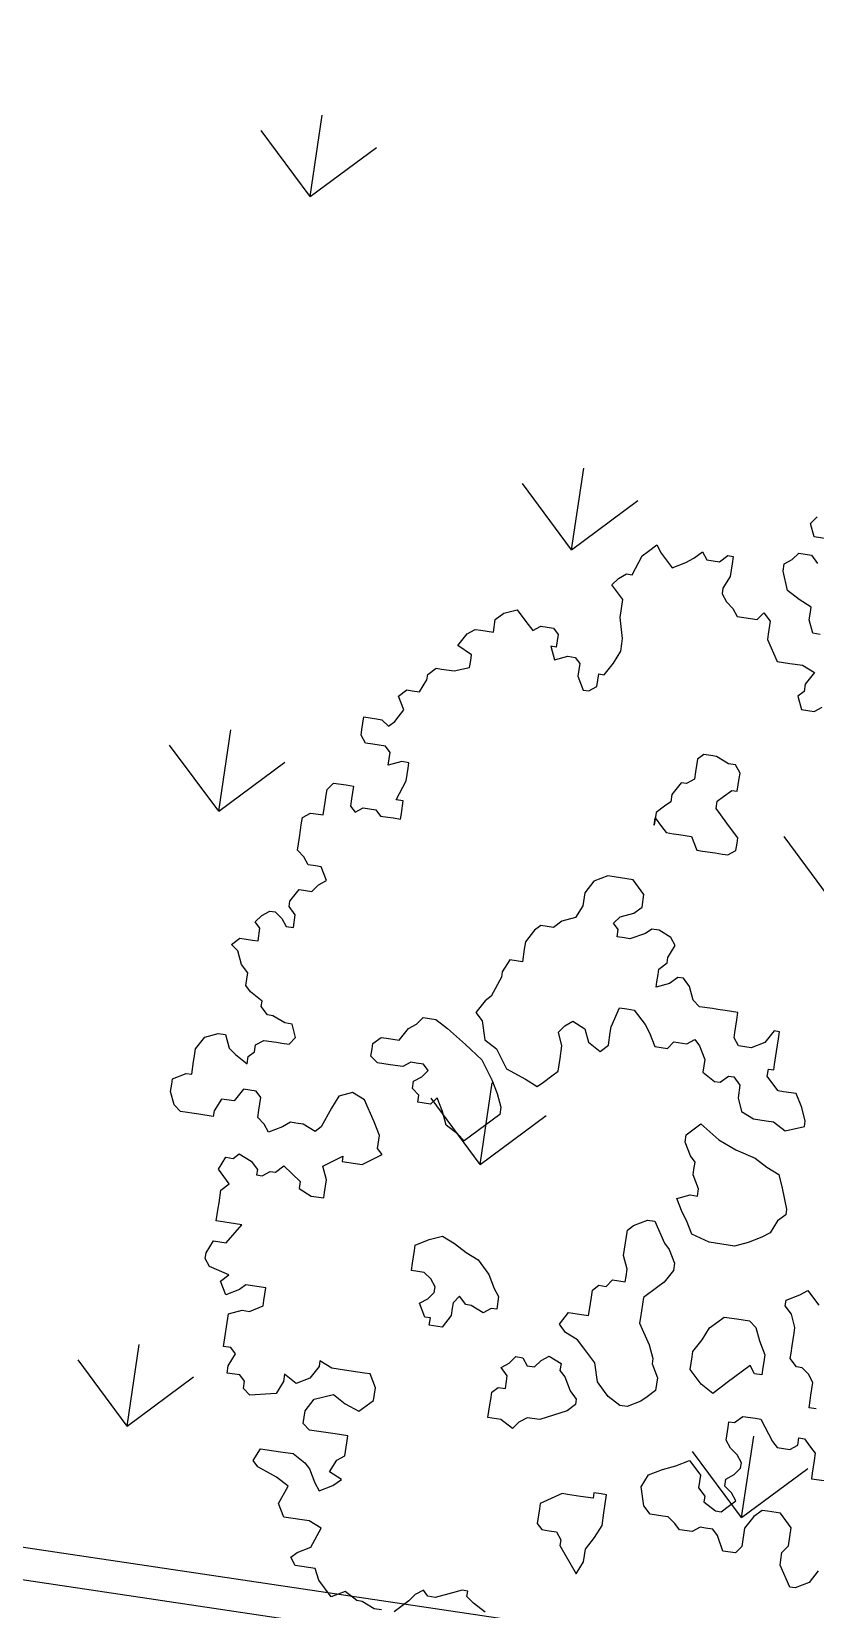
# Model space of a CAD drawing. Header units: millimetres. Extents: x 338 to 506, y 179 to 335.
# Drawn here: x 379.25 to 382.88, y 309.7 to 316.99 of the extents above; entities that cross this region are included whole.
import ezdxf

# ---------------------------------------------------------------- set-up
doc = ezdxf.new("R2010")
doc.units = ezdxf.units.MM
for name, color, linetype in [('ANDEN', 251, 'Continuous'), ('ARBOL-TOP', 3, 'Continuous'), ('MUROS', 32, 'Continuous')]:
    doc.layers.add(name, color=color, linetype=linetype)

# ---------------------------------------------------------------- blocks, each defined once
blk = doc.blocks.new('*X960')
at = {"color": 0}
for p, q in [((125.4338, 124.8909), (125.7032, 125.1603)), ((128.3075, 124.8909), (128.5769, 125.1603)), ((131.1812, 124.8909), (131.4506, 125.1603)), ((125.4338, 124.8909), (125.7032, 124.6215)), ((125.4338, 124.8909), (125.8148, 124.8909)), ((128.3075, 124.8909), (128.5769, 124.6215)), ((128.3075, 124.8909), (128.6885, 124.8909)), ((131.1812, 124.8909), (131.4506, 124.6215)), ((131.1812, 124.8909), (131.5622, 124.8909)), ((126.8707, 123.4541), (127.1401, 123.7235)), ((129.7443, 123.4541), (130.0138, 123.7235)), ((126.8707, 123.4541), (127.1401, 123.1847)), ((126.8707, 123.4541), (127.2517, 123.4541)), ((129.7443, 123.4541), (130.0138, 123.1847)), ((129.7443, 123.4541), (130.1253, 123.4541)), ((125.4338, 122.0172), (125.7032, 122.2867)), ((128.3075, 122.0172), (128.5769, 122.2867)), ((125.4338, 122.0172), (125.7032, 121.7478)), ((125.4338, 122.0172), (125.8148, 122.0172))]:
    blk.add_line(p, q, dxfattribs=at)
blk = doc.blocks.new('ARBOLITO')
at = {"linetype": 'ByBlock'}
for points in [[(461.9159, 68.9761), (461.9076, 68.9906), (461.8931, 69.0135), (461.8785, 69.0197), (461.864, 69.0135), (461.8577, 68.9989), (461.8494, 68.9761), (461.8432, 68.9698), (461.8286, 68.9761), (461.8203, 68.9761), (461.8141, 68.9761), (461.8058, 68.9698), (461.7912, 68.9615), (461.785, 68.9698), (461.7767, 68.9761), (461.7767, 68.9844), (461.7767, 68.9989), (461.7705, 69.0052), (461.7559, 69.0052), (461.7476, 68.9906), (461.7331, 68.9906), (461.7268, 68.9761), (461.7268, 68.9698), (461.7102, 68.9698), (461.6894, 68.9698), (461.6811, 68.9761), (461.6749, 68.9906), (461.6749, 68.9989), (461.6749, 69.0052), (461.6894, 69.0135), (461.6957, 69.0135), (461.6957, 69.028), (461.6957, 69.0343), (461.6957, 69.0426), (461.704, 69.0571), (461.7185, 69.0633), (461.7268, 69.0633), (461.7331, 69.0488), (461.7414, 69.0426), (461.7559, 69.0343), (461.7559, 69.0426), (461.7621, 69.0488), (461.7621, 69.0571), (461.7705, 69.0633), (461.785, 69.0633), (461.7912, 69.0633), (461.7996, 69.0633), (461.8058, 69.0717), (461.7996, 69.0862), (461.7912, 69.0862), (461.7767, 69.0924), (461.7705, 69.0924), (461.7621, 69.1008), (461.7621, 69.107), (461.7476, 69.1153), (461.7414, 69.1215), (461.7414, 69.1361), (461.7331, 69.1444), (461.7268, 69.1589), (461.7185, 69.1652), (461.7268, 69.1735), (461.7414, 69.1735), (461.7476, 69.1735), (461.7476, 69.188), (461.7414, 69.1943), (461.7476, 69.2026), (461.7559, 69.2088), (461.7621, 69.2088), (461.7705, 69.2026), (461.7767, 69.1943), (461.785, 69.1943), (461.785, 69.2088), (461.7767, 69.2171), (461.7767, 69.2233), (461.785, 69.2379), (461.7996, 69.2379), (461.8058, 69.2462), (461.8141, 69.2524), (461.8058, 69.267), (461.7996, 69.267), (461.7912, 69.267), (461.785, 69.2753), (461.7767, 69.2815), (461.7767, 69.2961), (461.7767, 69.3044), (461.7767, 69.3106), (461.7767, 69.3189), (461.785, 69.3252), (461.7912, 69.3252), (461.7996, 69.3252), (461.7996, 69.3397), (461.7996, 69.348), (461.7996, 69.3543), (461.8058, 69.3626), (461.8203, 69.3626), (461.8286, 69.3626), (461.8286, 69.348), (461.8286, 69.3397), (461.8349, 69.3335), (461.8432, 69.3397), (461.8577, 69.3397), (461.864, 69.3335), (461.8723, 69.3335), (461.8785, 69.3335), (461.8868, 69.3335), (461.8868, 69.3397), (461.8868, 69.3543), (461.8785, 69.3543), (461.8868, 69.3771), (461.8868, 69.3917), (461.8868, 69.3979), (461.8785, 69.3979), (461.864, 69.3917), (461.864, 69.4062), (461.8577, 69.4124), (461.8432, 69.4124), (461.8349, 69.4124), (461.8286, 69.4207), (461.8286, 69.427), (461.8286, 69.4415), (461.8432, 69.4415), (461.8494, 69.4415), (461.8577, 69.4353), (461.864, 69.4415), (461.8723, 69.4561), (461.864, 69.4706), (461.8723, 69.4789), (461.8785, 69.4789), (461.8868, 69.4789), (461.8931, 69.4935), (461.8931, 69.4997), (461.9014, 69.508), (461.9076, 69.508), (461.9221, 69.508), (461.9388, 69.5143), (461.9388, 69.5226), (461.9388, 69.5288), (461.9221, 69.5371), (461.9305, 69.5517), (461.9388, 69.5579), (461.945, 69.5579), (461.9595, 69.5579), (461.9595, 69.5724), (461.9679, 69.5807), (461.9824, 69.587), (461.9886, 69.5807), (461.997, 69.5724), (462.0032, 69.5662), (462.0115, 69.5724), (462.026, 69.5724), (462.0323, 69.5662), (462.0323, 69.5517), (462.026, 69.5517), (462.0323, 69.5371), (462.0468, 69.5433), (462.0551, 69.5433), (462.0614, 69.5371), (462.0614, 69.5226), (462.0697, 69.508), (462.0759, 69.508), (462.0842, 69.5143), (462.0842, 69.5288), (462.0905, 69.5288), (462.0988, 69.5433), (462.105, 69.5579), (462.105, 69.5662), (462.105, 69.5724), (462.0988, 69.5953), (462.0988, 69.6161), (462.0842, 69.6306), (462.0905, 69.6389), (462.0988, 69.6452), (462.105, 69.6452), (462.1133, 69.668), (462.1195, 69.6742), (462.1279, 69.6826), (462.1341, 69.6742), (462.1486, 69.6597), (462.1632, 69.668), (462.1715, 69.6742), (462.1798, 69.6826), (462.186, 69.6742), (462.2006, 69.6742), (462.2089, 69.6826), (462.2151, 69.6826), (462.2151, 69.6742), (462.2151, 69.6597), (462.2089, 69.6452), (462.2089, 69.6389), (462.2151, 69.6306), (462.2234, 69.6244), (462.2297, 69.6161), (462.2525, 69.6161), (462.2588, 69.6244), (462.2671, 69.6161), (462.2671, 69.6015), (462.2671, 69.5953), (462.2816, 69.5724), (462.2962, 69.5724), (462.3024, 69.5724), (462.3107, 69.5724), (462.3253, 69.5662), (462.3169, 69.5517), (462.3169, 69.5433), (462.3107, 69.5371), (462.3169, 69.5226), (462.3315, 69.5226), (462.3398, 69.5288)], [(462.3253, 69.6098), (462.3169, 69.6098), (462.3107, 69.6244), (462.3107, 69.6306), (462.3107, 69.6389), (462.2962, 69.6452), (462.2816, 69.6535), (462.2733, 69.6742), (462.2733, 69.6826), (462.2816, 69.6888), (462.2879, 69.6971), (462.3024, 69.6971), (462.3107, 69.6888)], [(462.3169, 69.7179), (462.3024, 69.7179), (462.2962, 69.7324), (462.3024, 69.7407)], [(462.1133, 68.4608), (462.0988, 68.4691), (462.0905, 68.4753), (462.0905, 68.4815), (462.0842, 68.4815), (462.0697, 68.4753), (462.0551, 68.4691), (462.0468, 68.4691), (462.0406, 68.4753), (462.0323, 68.4691), (462.026, 68.4608), (462.0115, 68.4462)], [(461.997, 68.4462), (461.9886, 68.4462), (461.9741, 68.4524), (461.9679, 68.4524), (461.9533, 68.4608), (461.9388, 68.4524), (461.9221, 68.4691), (461.9159, 68.4815), (461.8931, 68.4815), (461.8868, 68.4899), (461.8931, 68.4961), (461.9076, 68.5044), (461.9159, 68.5273), (461.9014, 68.5335), (461.8723, 68.5335), (461.864, 68.548), (461.8723, 68.5688), (461.8577, 68.5771), (461.8349, 68.5854), (461.8286, 68.5917), (461.8349, 68.6062), (461.8577, 68.6062), (461.8723, 68.6062), (461.8868, 68.5979), (461.8931, 68.5917), (461.9014, 68.5771), (461.9076, 68.5688), (461.9221, 68.5771), (461.9305, 68.5854), (461.9159, 68.5917), (461.9221, 68.6062), (461.9305, 68.6124), (461.9305, 68.627), (461.9305, 68.6353), (461.9159, 68.6353), (461.8868, 68.6353), (461.8785, 68.6415), (461.8785, 68.6561), (461.8868, 68.6706), (461.9076, 68.6789), (461.9221, 68.6706), (461.9388, 68.6644), (461.9533, 68.6789), (461.9533, 68.6935), (461.945, 68.708), (461.9388, 68.708), (461.9159, 68.708), (461.9014, 68.708), (461.8868, 68.7143), (461.8868, 68.708), (461.8785, 68.6935), (461.864, 68.6852), (461.8494, 68.6935), (461.8494, 68.6852), (461.8432, 68.6706), (461.8141, 68.6644), (461.8058, 68.6706), (461.8058, 68.6789), (461.7996, 68.6852), (461.785, 68.6852), (461.785, 68.6935), (461.7912, 68.708), (461.785, 68.7143), (461.7767, 68.7143), (461.7767, 68.7517), (461.7912, 68.7579), (461.7996, 68.7579), (461.8141, 68.7662), (461.8141, 68.7724), (461.8141, 68.787), (461.7912, 68.787), (461.785, 68.7808), (461.7705, 68.7724), (461.7621, 68.787), (461.7705, 68.7953), (461.7476, 68.8015), (461.7414, 68.8098), (461.7414, 68.8161), (461.7476, 68.8306), (461.7621, 68.8306), (461.7767, 68.8535), (461.7621, 68.8535), (461.7476, 68.8535), (461.7476, 68.868), (461.7476, 68.8743), (461.7476, 68.8888), (461.7559, 68.8971), (461.7414, 68.9117), (461.7476, 68.9262), (461.7559, 68.9262), (461.7621, 68.9324), (461.7767, 68.9262), (461.785, 68.9179), (461.785, 68.9117), (461.7912, 68.9117), (461.7996, 68.9179), (461.8058, 68.9179), (461.8141, 68.9262), (461.8349, 68.9117), (461.8349, 68.9034), (461.8494, 68.8971), (461.864, 68.8971), (461.864, 68.9034), (461.864, 68.9179), (461.8577, 68.9324), (461.8785, 68.947), (461.8785, 68.9408), (461.9014, 68.9408), (461.9221, 68.9553), (461.9159, 68.9615), (461.9159, 68.9761), (461.9159, 68.9761)], [(461.9159, 68.9761), (461.9076, 68.9906), (461.8931, 69.0135), (461.8785, 69.0197), (461.864, 69.0135), (461.8577, 68.9989), (461.8494, 68.9761), (461.8432, 68.9698), (461.8286, 68.9761), (461.8203, 68.9761), (461.8141, 68.9761), (461.8058, 68.9698), (461.7912, 68.9615), (461.785, 68.9698), (461.7767, 68.9761), (461.7767, 68.9844), (461.7767, 68.9989), (461.7705, 69.0052), (461.7559, 69.0052), (461.7476, 68.9906), (461.7331, 68.9906), (461.7268, 68.9761), (461.7268, 68.9698), (461.7102, 68.9698), (461.6894, 68.9698), (461.6811, 68.9761), (461.6749, 68.9906), (461.6749, 68.9989), (461.6749, 69.0052), (461.6894, 69.0135), (461.6957, 69.0135), (461.6957, 69.028), (461.6957, 69.0343), (461.6957, 69.0426), (461.704, 69.0571), (461.7185, 69.0633), (461.7268, 69.0633), (461.7331, 69.0488), (461.7414, 69.0426), (461.7559, 69.0343), (461.7559, 69.0426), (461.7621, 69.0488), (461.7621, 69.0571), (461.7705, 69.0633), (461.785, 69.0633), (461.7912, 69.0633), (461.7996, 69.0633), (461.8058, 69.0717), (461.7996, 69.0862), (461.7912, 69.0862), (461.7767, 69.0924), (461.7705, 69.0924), (461.7621, 69.1008), (461.7621, 69.107), (461.7476, 69.1153), (461.7414, 69.1215), (461.7414, 69.1361), (461.7331, 69.1444), (461.7268, 69.1589), (461.7185, 69.1652), (461.7268, 69.1735), (461.7414, 69.1735), (461.7476, 69.1735), (461.7476, 69.188), (461.7414, 69.1943), (461.7476, 69.2026), (461.7559, 69.2088), (461.7621, 69.2088), (461.7705, 69.2026), (461.7767, 69.1943), (461.785, 69.1943), (461.785, 69.2088), (461.7767, 69.2171), (461.7767, 69.2233), (461.785, 69.2379), (461.7996, 69.2379), (461.8058, 69.2462), (461.8141, 69.2524), (461.8058, 69.267), (461.7996, 69.267), (461.7912, 69.267), (461.785, 69.2753), (461.7767, 69.2815), (461.7767, 69.2961), (461.7767, 69.3044), (461.7767, 69.3106), (461.7767, 69.3189), (461.785, 69.3252), (461.7912, 69.3252), (461.7996, 69.3252), (461.7996, 69.3397), (461.7996, 69.348), (461.7996, 69.3543), (461.8058, 69.3626), (461.8203, 69.3626), (461.8286, 69.3626), (461.8286, 69.348), (461.8286, 69.3397), (461.8349, 69.3335), (461.8432, 69.3397), (461.8577, 69.3397), (461.864, 69.3335), (461.8723, 69.3335), (461.8785, 69.3335), (461.8868, 69.3335), (461.8868, 69.3397), (461.8868, 69.3543), (461.8785, 69.3543), (461.8868, 69.3771), (461.8868, 69.3917), (461.8868, 69.3979), (461.8785, 69.3979), (461.864, 69.3917), (461.864, 69.4062), (461.8577, 69.4124), (461.8432, 69.4124), (461.8349, 69.4124), (461.8286, 69.4207), (461.8286, 69.427), (461.8286, 69.4415), (461.8432, 69.4415), (461.8494, 69.4415), (461.8577, 69.4353), (461.864, 69.4415), (461.8723, 69.4561), (461.864, 69.4706), (461.8723, 69.4789), (461.8785, 69.4789), (461.8868, 69.4789), (461.8931, 69.4935), (461.8931, 69.4997), (461.9014, 69.508), (461.9076, 69.508), (461.9221, 69.508), (461.9388, 69.5143), (461.9388, 69.5226), (461.9388, 69.5288), (461.9221, 69.5371), (461.9305, 69.5517), (461.9388, 69.5579), (461.945, 69.5579), (461.9595, 69.5579), (461.9595, 69.5724), (461.9679, 69.5807), (461.9824, 69.587), (461.9886, 69.5807), (461.997, 69.5724), (462.0032, 69.5662), (462.0115, 69.5724), (462.026, 69.5724), (462.0323, 69.5662), (462.0323, 69.5517), (462.026, 69.5517), (462.0323, 69.5371), (462.0468, 69.5433), (462.0551, 69.5433), (462.0614, 69.5371), (462.0614, 69.5226), (462.0697, 69.508), (462.0759, 69.508), (462.0842, 69.5143), (462.0842, 69.5288), (462.0905, 69.5288), (462.0988, 69.5433), (462.105, 69.5579), (462.105, 69.5662), (462.105, 69.5724), (462.0988, 69.5953), (462.0988, 69.6161), (462.0842, 69.6306), (462.0905, 69.6389), (462.0988, 69.6452), (462.105, 69.6452), (462.1133, 69.668), (462.1195, 69.6742), (462.1279, 69.6826), (462.1341, 69.6742), (462.1486, 69.6597), (462.1632, 69.668), (462.1715, 69.6742), (462.1798, 69.6826), (462.186, 69.6742), (462.2006, 69.6742), (462.2089, 69.6826), (462.2151, 69.6826), (462.2151, 69.6742), (462.2151, 69.6597), (462.2089, 69.6452), (462.2089, 69.6389), (462.2151, 69.6306), (462.2234, 69.6244), (462.2297, 69.6161), (462.2525, 69.6161), (462.2588, 69.6244), (462.2671, 69.6161), (462.2671, 69.6015), (462.2671, 69.5953), (462.2816, 69.5724), (462.2962, 69.5724), (462.3024, 69.5724), (462.3107, 69.5724), (462.3253, 69.5662), (462.3169, 69.5517), (462.3169, 69.5433), (462.3107, 69.5371), (462.3169, 69.5226), (462.3315, 69.5226), (462.3398, 69.5288)], [(462.3253, 69.6098), (462.3169, 69.6098), (462.3107, 69.6244), (462.3107, 69.6306), (462.3107, 69.6389), (462.2962, 69.6452), (462.2816, 69.6535), (462.2733, 69.6742), (462.2733, 69.6826), (462.2816, 69.6888), (462.2879, 69.6971), (462.3024, 69.6971), (462.3107, 69.6888)], [(462.3169, 69.7179), (462.3024, 69.7179), (462.2962, 69.7324), (462.3024, 69.7407)], [(462.1133, 68.4608), (462.0988, 68.4691), (462.0905, 68.4753), (462.0905, 68.4815), (462.0842, 68.4815), (462.0697, 68.4753), (462.0551, 68.4691), (462.0468, 68.4691), (462.0406, 68.4753), (462.0323, 68.4691), (462.026, 68.4608), (462.0115, 68.4462)], [(461.997, 68.4462), (461.9886, 68.4462), (461.9741, 68.4524), (461.9679, 68.4524), (461.9533, 68.4608), (461.9388, 68.4524), (461.9221, 68.4691), (461.9159, 68.4815), (461.8931, 68.4815), (461.8868, 68.4899), (461.8931, 68.4961), (461.9076, 68.5044), (461.9159, 68.5273), (461.9014, 68.5335), (461.8723, 68.5335), (461.864, 68.548), (461.8723, 68.5688), (461.8577, 68.5771), (461.8349, 68.5854), (461.8286, 68.5917), (461.8349, 68.6062), (461.8577, 68.6062), (461.8723, 68.6062), (461.8868, 68.5979), (461.8931, 68.5917), (461.9014, 68.5771), (461.9076, 68.5688), (461.9221, 68.5771), (461.9305, 68.5854), (461.9159, 68.5917), (461.9221, 68.6062), (461.9305, 68.6124), (461.9305, 68.627), (461.9305, 68.6353), (461.9159, 68.6353), (461.8868, 68.6353), (461.8785, 68.6415), (461.8785, 68.6561), (461.8868, 68.6706), (461.9076, 68.6789), (461.9221, 68.6706), (461.9388, 68.6644), (461.9533, 68.6789), (461.9533, 68.6935), (461.945, 68.708), (461.9388, 68.708), (461.9159, 68.708), (461.9014, 68.708), (461.8868, 68.7143), (461.8868, 68.708), (461.8785, 68.6935), (461.864, 68.6852), (461.8494, 68.6935), (461.8494, 68.6852), (461.8432, 68.6706), (461.8141, 68.6644), (461.8058, 68.6706), (461.8058, 68.6789), (461.7996, 68.6852), (461.785, 68.6852), (461.785, 68.6935), (461.7912, 68.708), (461.785, 68.7143), (461.7767, 68.7143), (461.7767, 68.7517), (461.7912, 68.7579), (461.7996, 68.7579), (461.8141, 68.7662), (461.8141, 68.7724), (461.8141, 68.787), (461.7912, 68.787), (461.785, 68.7808), (461.7705, 68.7724), (461.7621, 68.787), (461.7705, 68.7953), (461.7476, 68.8015), (461.7414, 68.8098), (461.7414, 68.8161), (461.7476, 68.8306), (461.7621, 68.8306), (461.7767, 68.8535), (461.7621, 68.8535), (461.7476, 68.8535), (461.7476, 68.868), (461.7476, 68.8743), (461.7476, 68.8888), (461.7559, 68.8971), (461.7414, 68.9117), (461.7476, 68.9262), (461.7559, 68.9262), (461.7621, 68.9324), (461.7767, 68.9262), (461.785, 68.9179), (461.785, 68.9117), (461.7912, 68.9117), (461.7996, 68.9179), (461.8058, 68.9179), (461.8141, 68.9262), (461.8349, 68.9117), (461.8349, 68.9034), (461.8494, 68.8971), (461.864, 68.8971), (461.864, 68.9034), (461.864, 68.9179), (461.8577, 68.9324), (461.8785, 68.947), (461.8785, 68.9408), (461.9014, 68.9408), (461.9221, 68.9553), (461.9159, 68.9615), (461.9159, 68.9761)], [(462.1715, 69.3771), (462.1798, 69.3688), (462.186, 69.3626), (462.1944, 69.3626), (462.2006, 69.3626), (462.2151, 69.3626), (462.2234, 69.348), (462.2297, 69.348), (462.2442, 69.348), (462.2525, 69.348), (462.2588, 69.348), (462.2671, 69.3543), (462.2671, 69.3626), (462.2671, 69.3688), (462.2588, 69.3771), (462.2525, 69.3833), (462.2442, 69.3917), (462.238, 69.3979), (462.238, 69.4062), (462.2442, 69.4124), (462.2525, 69.4207), (462.2588, 69.4207), (462.2588, 69.4353), (462.2588, 69.4415), (462.2525, 69.4498), (462.2442, 69.4498), (462.2297, 69.4561), (462.2234, 69.4561), (462.2151, 69.4561), (462.2089, 69.4498), (462.2089, 69.4353), (462.2089, 69.427), (462.2006, 69.4207), (462.1944, 69.4207), (462.186, 69.4062), (462.186, 69.3979), (462.1798, 69.3917), (462.1715, 69.3833), (462.1715, 69.3688), (462.1715, 69.3771), (462.1715, 69.3771)], [(462.1715, 69.3771), (462.1798, 69.3688), (462.186, 69.3626), (462.1944, 69.3626), (462.2006, 69.3626), (462.2151, 69.3626), (462.2234, 69.348), (462.2297, 69.348), (462.2442, 69.348), (462.2525, 69.348), (462.2588, 69.348), (462.2671, 69.3543), (462.2671, 69.3626), (462.2671, 69.3688), (462.2588, 69.3771), (462.2525, 69.3833), (462.2442, 69.3917), (462.238, 69.3979), (462.238, 69.4062), (462.2442, 69.4124), (462.2525, 69.4207), (462.2588, 69.4207), (462.2588, 69.4353), (462.2588, 69.4415), (462.2525, 69.4498), (462.2442, 69.4498), (462.2297, 69.4561), (462.2234, 69.4561), (462.2151, 69.4561), (462.2089, 69.4498), (462.2089, 69.4353), (462.2089, 69.427), (462.2006, 69.4207), (462.1944, 69.4207), (462.186, 69.4062), (462.186, 69.3979), (462.1798, 69.3917), (462.1715, 69.3833), (462.1715, 69.3688), (462.1715, 69.3771)], [(462.3897, 69.0571), (462.3897, 69.0633), (462.3834, 69.0779), (462.3751, 69.0924), (462.3606, 69.0924), (462.3543, 69.0924), (462.346, 69.1008), (462.3398, 69.107), (462.3398, 69.1153), (462.346, 69.1153), (462.346, 69.1215), (462.346, 69.1361), (462.346, 69.1506), (462.346, 69.1589), (462.3398, 69.1589), (462.3315, 69.1444), (462.3169, 69.1361), (462.3024, 69.1361), (462.2962, 69.1444), (462.2962, 69.1506), (462.2962, 69.1652), (462.2962, 69.1735), (462.2816, 69.1735), (462.2733, 69.1735), (462.2671, 69.1735), (462.2525, 69.1735), (462.2442, 69.1797), (462.238, 69.1943), (462.2297, 69.2026), (462.2234, 69.2026), (462.2151, 69.1943), (462.2006, 69.188), (462.2006, 69.1943), (462.2006, 69.2026), (462.2006, 69.2088), (462.2089, 69.2171), (462.2089, 69.2233), (462.2151, 69.2379), (462.2089, 69.2462), (462.1944, 69.2524), (462.186, 69.2524), (462.1798, 69.2462), (462.1632, 69.2379), (462.1569, 69.2379), (462.1486, 69.2379), (462.1486, 69.2462), (462.1424, 69.2524), (462.1486, 69.2607), (462.1632, 69.267), (462.1715, 69.2753), (462.1715, 69.2898), (462.1569, 69.3044), (462.1424, 69.3044), (462.1279, 69.3044), (462.1133, 69.2961), (462.105, 69.2815), (462.105, 69.267), (462.0988, 69.2524), (462.0842, 69.2462), (462.0759, 69.2379), (462.0614, 69.2379), (462.0551, 69.2317), (462.0468, 69.2171), (462.0468, 69.2088), (462.0468, 69.1943), (462.0323, 69.1943), (462.026, 69.1797), (462.026, 69.1735), (462.0177, 69.1506), (462.0115, 69.1444), (462.0032, 69.1298), (462.0115, 69.1215), (462.0177, 69.1008), (462.0323, 69.0924), (462.0468, 69.0717), (462.0697, 69.0633), (462.0842, 69.0571), (462.0905, 69.0633), (462.0988, 69.0717), (462.105, 69.0779), (462.105, 69.0924), (462.105, 69.107), (462.0988, 69.1215), (462.105, 69.1298), (462.1133, 69.1361), (462.1279, 69.1298), (462.1341, 69.1153), (462.1486, 69.107), (462.1569, 69.1153), (462.1569, 69.1298), (462.1569, 69.1361), (462.1632, 69.1589), (462.1715, 69.1589), (462.1798, 69.1589), (462.1944, 69.1444), (462.2006, 69.1361), (462.2089, 69.1215), (462.2234, 69.1215), (462.2297, 69.1298), (462.2442, 69.1298), (462.2525, 69.1361), (462.2588, 69.1298), (462.2671, 69.1153), (462.2671, 69.1008), (462.2816, 69.0924), (462.2879, 69.0924), (462.2962, 69.1008), (462.3024, 69.1008), (462.3107, 69.0924), (462.3107, 69.0779), (462.3169, 69.0633), (462.3315, 69.0571), (462.346, 69.0571), (462.3543, 69.0571), (462.3689, 69.0488), (462.3897, 69.0571), (462.3897, 69.0571)], [(462.3897, 69.0571), (462.3897, 69.0633), (462.3834, 69.0779), (462.3751, 69.0924), (462.3606, 69.0924), (462.3543, 69.0924), (462.346, 69.1008), (462.3398, 69.107), (462.3398, 69.1153), (462.346, 69.1153), (462.346, 69.1215), (462.346, 69.1361), (462.346, 69.1506), (462.346, 69.1589), (462.3398, 69.1589), (462.3315, 69.1444), (462.3169, 69.1361), (462.3024, 69.1361), (462.2962, 69.1444), (462.2962, 69.1506), (462.2962, 69.1652), (462.2962, 69.1735), (462.2816, 69.1735), (462.2733, 69.1735), (462.2671, 69.1735), (462.2525, 69.1735), (462.2442, 69.1797), (462.238, 69.1943), (462.2297, 69.2026), (462.2234, 69.2026), (462.2151, 69.1943), (462.2006, 69.188), (462.2006, 69.1943), (462.2006, 69.2026), (462.2006, 69.2088), (462.2089, 69.2171), (462.2089, 69.2233), (462.2151, 69.2379), (462.2089, 69.2462), (462.1944, 69.2524), (462.186, 69.2524), (462.1798, 69.2462), (462.1632, 69.2379), (462.1569, 69.2379), (462.1486, 69.2379), (462.1486, 69.2462), (462.1424, 69.2524), (462.1486, 69.2607), (462.1632, 69.267), (462.1715, 69.2753), (462.1715, 69.2898), (462.1569, 69.3044), (462.1424, 69.3044), (462.1279, 69.3044), (462.1133, 69.2961), (462.105, 69.2815), (462.105, 69.267), (462.0988, 69.2524), (462.0842, 69.2462), (462.0759, 69.2379), (462.0614, 69.2379), (462.0551, 69.2317), (462.0468, 69.2171), (462.0468, 69.2088), (462.0468, 69.1943), (462.0323, 69.1943), (462.026, 69.1797), (462.026, 69.1735), (462.0177, 69.1506), (462.0115, 69.1444), (462.0032, 69.1298), (462.0115, 69.1215), (462.0177, 69.1008), (462.0323, 69.0924), (462.0468, 69.0717), (462.0697, 69.0633), (462.0842, 69.0571), (462.0905, 69.0633), (462.0988, 69.0717), (462.105, 69.0779), (462.105, 69.0924), (462.105, 69.107), (462.0988, 69.1215), (462.105, 69.1298), (462.1133, 69.1361), (462.1279, 69.1298), (462.1341, 69.1153), (462.1486, 69.107), (462.1569, 69.1153), (462.1569, 69.1298), (462.1569, 69.1361), (462.1632, 69.1589), (462.1715, 69.1589), (462.1798, 69.1589), (462.1944, 69.1444), (462.2006, 69.1361), (462.2089, 69.1215), (462.2234, 69.1215), (462.2297, 69.1298), (462.2442, 69.1298), (462.2525, 69.1361), (462.2588, 69.1298), (462.2671, 69.1153), (462.2671, 69.1008), (462.2816, 69.0924), (462.2879, 69.0924), (462.2962, 69.1008), (462.3024, 69.1008), (462.3107, 69.0924), (462.3107, 69.0779), (462.3169, 69.0633), (462.3315, 69.0571), (462.346, 69.0571), (462.3543, 69.0571), (462.3689, 69.0488), (462.3897, 69.0571)], [(462.0177, 68.9906), (462.0115, 68.9844), (462.0032, 68.9906), (461.9886, 68.9989), (461.9824, 69.0135), (461.9741, 69.028), (461.9679, 69.0197), (461.9533, 69.0197), (461.9533, 69.028), (461.945, 69.0343), (461.945, 69.0426), (461.9533, 69.0488), (461.9595, 69.0571), (461.9533, 69.0633), (461.945, 69.0633), (461.9388, 69.0633), (461.9305, 69.0571), (461.9159, 69.0571), (461.9014, 69.0571), (461.8931, 69.0633), (461.8931, 69.0717), (461.8931, 69.0779), (461.9014, 69.0862), (461.9076, 69.0862), (461.9221, 69.0862), (461.9305, 69.1008), (461.9388, 69.107), (461.945, 69.1153), (461.9595, 69.1153), (461.9741, 69.107), (461.997, 69.0924), (462.0177, 69.0779), (462.0323, 69.0571), (462.0406, 69.0426), (462.0468, 69.028), (462.0468, 69.0197), (462.0177, 68.9906), (462.0177, 68.9906)], [(462.0177, 68.9906), (462.0115, 68.9844), (462.0032, 68.9906), (461.9886, 68.9989), (461.9824, 69.0135), (461.9741, 69.028), (461.9679, 69.0197), (461.9533, 69.0197), (461.9533, 69.028), (461.945, 69.0343), (461.945, 69.0426), (461.9533, 69.0488), (461.9595, 69.0571), (461.9533, 69.0633), (461.945, 69.0633), (461.9388, 69.0633), (461.9305, 69.0571), (461.9159, 69.0571), (461.9014, 69.0571), (461.8931, 69.0633), (461.8931, 69.0717), (461.8931, 69.0779), (461.9014, 69.0862), (461.9076, 69.0862), (461.9221, 69.0862), (461.9305, 69.1008), (461.9388, 69.107), (461.945, 69.1153), (461.9595, 69.1153), (461.9741, 69.107), (461.997, 69.0924), (462.0177, 69.0779), (462.0323, 69.0571), (462.0406, 69.0426), (462.0468, 69.028), (462.0468, 69.0197), (462.0177, 68.9906)], [(462.2733, 68.9324), (462.2671, 68.9408), (462.2588, 68.9553), (462.2733, 68.9615), (462.2816, 68.9615), (462.2816, 68.9698), (462.2733, 68.9844), (462.2733, 68.9906), (462.2733, 68.9989), (462.2671, 69.0052), (462.2588, 69.0197), (462.2588, 69.028), (462.2733, 69.0426), (462.2962, 69.028), (462.3169, 69.0197), (462.3398, 69.0135), (462.3543, 69.0052), (462.3689, 68.9989), (462.3751, 68.9844), (462.3834, 68.9615), (462.3834, 68.9553), (462.3751, 68.947), (462.3689, 68.9324), (462.3606, 68.9262), (462.346, 68.9179), (462.3315, 68.9117), (462.3024, 68.9117), (462.2816, 68.9179), (462.2733, 68.9324), (462.2733, 68.9324)], [(462.2733, 68.9324), (462.2671, 68.9408), (462.2588, 68.9553), (462.2733, 68.9615), (462.2816, 68.9615), (462.2816, 68.9698), (462.2733, 68.9844), (462.2733, 68.9906), (462.2733, 68.9989), (462.2671, 69.0052), (462.2588, 69.0197), (462.2588, 69.028), (462.2733, 69.0426), (462.2962, 69.028), (462.3169, 69.0197), (462.3398, 69.0135), (462.3543, 69.0052), (462.3689, 68.9989), (462.3751, 68.9844), (462.3834, 68.9615), (462.3834, 68.9553), (462.3751, 68.947), (462.3689, 68.9324), (462.3606, 68.9262), (462.346, 68.9179), (462.3315, 68.9117), (462.3024, 68.9117), (462.2816, 68.9179), (462.2733, 68.9324)], [(462.2297, 68.7143), (462.2151, 68.7226), (462.2089, 68.7288), (462.2006, 68.7371), (462.1944, 68.7579), (462.1798, 68.7724), (462.1715, 68.7808), (462.1569, 68.787), (462.1486, 68.7953), (462.1569, 68.8098), (462.1715, 68.8098), (462.1798, 68.8098), (462.1798, 68.8161), (462.1798, 68.8306), (462.1798, 68.8389), (462.186, 68.8452), (462.1944, 68.8452), (462.2006, 68.8535), (462.2151, 68.8535), (462.2151, 68.8597), (462.2151, 68.868), (462.2089, 68.8826), (462.2089, 68.8971), (462.2089, 68.9117), (462.2151, 68.9179), (462.2297, 68.9262), (462.238, 68.9262), (462.2525, 68.9034), (462.2588, 68.8971), (462.2671, 68.8826), (462.2671, 68.8743), (462.2588, 68.8597), (462.2525, 68.8535), (462.238, 68.8389), (462.238, 68.8161), (462.238, 68.8098), (462.2525, 68.787), (462.2588, 68.7724), (462.2588, 68.7662), (462.2671, 68.7517), (462.2671, 68.7371), (462.2588, 68.7288), (462.2525, 68.7226), (462.238, 68.7143), (462.2297, 68.7143), (462.2297, 68.7143)], [(462.2297, 68.7143), (462.2151, 68.7226), (462.2089, 68.7288), (462.2006, 68.7371), (462.1944, 68.7579), (462.1798, 68.7724), (462.1715, 68.7808), (462.1569, 68.787), (462.1486, 68.7953), (462.1569, 68.8098), (462.1715, 68.8098), (462.1798, 68.8098), (462.1798, 68.8161), (462.1798, 68.8306), (462.1798, 68.8389), (462.186, 68.8452), (462.1944, 68.8452), (462.2006, 68.8535), (462.2151, 68.8535), (462.2151, 68.8597), (462.2151, 68.868), (462.2089, 68.8826), (462.2089, 68.8971), (462.2089, 68.9117), (462.2151, 68.9179), (462.2297, 68.9262), (462.238, 68.9262), (462.2525, 68.9034), (462.2588, 68.8971), (462.2671, 68.8826), (462.2671, 68.8743), (462.2588, 68.8597), (462.2525, 68.8535), (462.238, 68.8389), (462.238, 68.8161), (462.238, 68.8098), (462.2525, 68.787), (462.2588, 68.7724), (462.2588, 68.7662), (462.2671, 68.7517), (462.2671, 68.7371), (462.2588, 68.7288), (462.2525, 68.7226), (462.238, 68.7143), (462.2297, 68.7143)], [(462.0032, 68.7808), (461.997, 68.7808), (461.9886, 68.7953), (461.997, 68.8015), (462.0032, 68.8098), (462.0032, 68.8161), (461.997, 68.8244), (461.9886, 68.8306), (461.9741, 68.8306), (461.9741, 68.8389), (461.9741, 68.8535), (461.9741, 68.8597), (461.9886, 68.868), (462.0032, 68.8743), (462.0177, 68.868), (462.0323, 68.8597), (462.0468, 68.8535), (462.0614, 68.8389), (462.0697, 68.8244), (462.0759, 68.8161), (462.0759, 68.8015), (462.0697, 68.8015), (462.0614, 68.7953), (462.0468, 68.8015), (462.0406, 68.8015), (462.0323, 68.8098), (462.026, 68.8015), (462.026, 68.7953), (462.026, 68.787), (462.0177, 68.7724), (462.0032, 68.7724), (462.0032, 68.7808), (462.0032, 68.7808)], [(462.0032, 68.7808), (461.997, 68.7808), (461.9886, 68.7953), (461.997, 68.8015), (462.0032, 68.8098), (462.0032, 68.8161), (461.997, 68.8244), (461.9886, 68.8306), (461.9741, 68.8306), (461.9741, 68.8389), (461.9741, 68.8535), (461.9741, 68.8597), (461.9886, 68.868), (462.0032, 68.8743), (462.0177, 68.868), (462.0323, 68.8597), (462.0468, 68.8535), (462.0614, 68.8389), (462.0697, 68.8244), (462.0759, 68.8161), (462.0759, 68.8015), (462.0697, 68.8015), (462.0614, 68.7953), (462.0468, 68.8015), (462.0406, 68.8015), (462.0323, 68.8098), (462.026, 68.8015), (462.026, 68.7953), (462.026, 68.787), (462.0177, 68.7724), (462.0032, 68.7724), (462.0032, 68.7808)], [(462.2671, 68.627), (462.2733, 68.6415), (462.2879, 68.6498), (462.3024, 68.6561), (462.3169, 68.6644), (462.3253, 68.6561), (462.3315, 68.6498), (462.3315, 68.6353), (462.3398, 68.627), (462.3398, 68.6208), (462.3543, 68.6124), (462.3606, 68.6124), (462.3689, 68.6208), (462.3751, 68.627), (462.3689, 68.6353), (462.3606, 68.6415), (462.3606, 68.6498), (462.3689, 68.6561), (462.3751, 68.6644), (462.3751, 68.6706), (462.3689, 68.6789), (462.3606, 68.6852), (462.3543, 68.6935), (462.3543, 68.708), (462.3543, 68.7143), (462.3606, 68.7143), (462.3689, 68.7226), (462.3834, 68.7226), (462.3897, 68.7226), (462.4063, 68.6997), (462.4125, 68.6935), (462.4271, 68.6935), (462.4354, 68.6997), (462.4354, 68.708), (462.4416, 68.708), (462.4499, 68.6997), (462.4562, 68.6935), (462.4562, 68.6852), (462.4562, 68.6706), (462.4562, 68.6644), (462.4707, 68.6644)], [(462.4499, 68.7434), (462.4416, 68.7434), (462.4416, 68.7517), (462.4416, 68.7579), (462.4416, 68.7724), (462.4354, 68.7808), (462.4271, 68.787), (462.4208, 68.787), (462.4125, 68.7953), (462.4125, 68.8015), (462.4125, 68.8098), (462.4125, 68.8244), (462.4125, 68.8306), (462.4063, 68.8452), (462.398, 68.8535), (462.398, 68.8597), (462.4125, 68.868), (462.4208, 68.8743), (462.4271, 68.868), (462.4354, 68.8597)], [(462.479, 68.5626), (462.4707, 68.548), (462.4562, 68.5397), (462.4499, 68.5397), (462.4354, 68.5626), (462.4354, 68.5688), (462.4354, 68.5771), (462.4416, 68.5854), (462.4416, 68.6062), (462.4271, 68.6208), (462.4125, 68.6208), (462.4063, 68.6208), (462.398, 68.6124), (462.3897, 68.5979), (462.3897, 68.5771), (462.3834, 68.5688), (462.3689, 68.5688), (462.3606, 68.5854), (462.3543, 68.5917), (462.346, 68.5917), (462.3398, 68.5917), (462.3315, 68.5854), (462.3169, 68.5854), (462.3107, 68.5917), (462.3024, 68.5979), (462.2962, 68.5979), (462.2816, 68.5979), (462.2733, 68.6062), (462.2671, 68.627), (462.2671, 68.627)], [(462.2671, 68.627), (462.2733, 68.6415), (462.2879, 68.6498), (462.3024, 68.6561), (462.3169, 68.6644), (462.3253, 68.6561), (462.3315, 68.6498), (462.3315, 68.6353), (462.3398, 68.627), (462.3398, 68.6208), (462.3543, 68.6124), (462.3606, 68.6124), (462.3689, 68.6208), (462.3751, 68.627), (462.3689, 68.6353), (462.3606, 68.6415), (462.3606, 68.6498), (462.3689, 68.6561), (462.3751, 68.6644), (462.3751, 68.6706), (462.3689, 68.6789), (462.3606, 68.6852), (462.3543, 68.6935), (462.3543, 68.708), (462.3543, 68.7143), (462.3606, 68.7143), (462.3689, 68.7226), (462.3834, 68.7226), (462.3897, 68.7226), (462.4063, 68.6997), (462.4125, 68.6935), (462.4271, 68.6935), (462.4354, 68.6997), (462.4354, 68.708), (462.4416, 68.708), (462.4499, 68.6997), (462.4562, 68.6935), (462.4562, 68.6852), (462.4562, 68.6706), (462.4562, 68.6644), (462.4707, 68.6644)], [(462.4499, 68.7434), (462.4416, 68.7434), (462.4416, 68.7517), (462.4416, 68.7579), (462.4416, 68.7724), (462.4354, 68.7808), (462.4271, 68.787), (462.4208, 68.787), (462.4125, 68.7953), (462.4125, 68.8015), (462.4125, 68.8098), (462.4125, 68.8244), (462.4125, 68.8306), (462.4063, 68.8452), (462.398, 68.8535), (462.398, 68.8597), (462.4125, 68.868), (462.4208, 68.8743), (462.4271, 68.868), (462.4354, 68.8597)], [(462.479, 68.5626), (462.4707, 68.548), (462.4562, 68.5397), (462.4499, 68.5397), (462.4354, 68.5626), (462.4354, 68.5688), (462.4354, 68.5771), (462.4416, 68.5854), (462.4416, 68.6062), (462.4271, 68.6208), (462.4125, 68.6208), (462.4063, 68.6208), (462.398, 68.6124), (462.3897, 68.5979), (462.3897, 68.5771), (462.3834, 68.5688), (462.3689, 68.5688), (462.3606, 68.5854), (462.3543, 68.5917), (462.346, 68.5917), (462.3398, 68.5917), (462.3315, 68.5854), (462.3169, 68.5854), (462.3107, 68.5917), (462.3024, 68.5979), (462.2962, 68.5979), (462.2816, 68.5979), (462.2733, 68.6062), (462.2671, 68.627)], [(462.346, 68.7579), (462.3398, 68.7517), (462.3315, 68.7434), (462.3169, 68.7517), (462.3024, 68.7662), (462.3024, 68.7808), (462.3024, 68.787), (462.3107, 68.8015), (462.3169, 68.8161), (462.3253, 68.8244), (462.3315, 68.8306), (462.346, 68.8306), (462.3606, 68.8306), (462.3689, 68.8244), (462.3751, 68.8098), (462.3834, 68.7953), (462.3834, 68.787), (462.3834, 68.7808), (462.3834, 68.7724), (462.3751, 68.7724), (462.3689, 68.7808), (462.346, 68.7579), (462.346, 68.7579)], [(462.346, 68.7579), (462.3398, 68.7517), (462.3315, 68.7434), (462.3169, 68.7517), (462.3024, 68.7662), (462.3024, 68.7808), (462.3024, 68.787), (462.3107, 68.8015), (462.3169, 68.8161), (462.3253, 68.8244), (462.3315, 68.8306), (462.346, 68.8306), (462.3606, 68.8306), (462.3689, 68.8244), (462.3751, 68.8098), (462.3834, 68.7953), (462.3834, 68.787), (462.3834, 68.7808), (462.3834, 68.7724), (462.3751, 68.7724), (462.3689, 68.7808), (462.346, 68.7579)], [(462.1424, 68.6852), (462.1279, 68.6852), (462.1195, 68.6789), (462.1133, 68.6706), (462.0988, 68.6789), (462.0842, 68.6789), (462.0842, 68.6935), (462.0842, 68.6997), (462.0842, 68.708), (462.0905, 68.7143), (462.0988, 68.7143), (462.0988, 68.7226), (462.0988, 68.7288), (462.0905, 68.7371), (462.0988, 68.7434), (462.105, 68.7517), (462.1133, 68.7517), (462.1195, 68.7434), (462.1279, 68.7434), (462.1341, 68.7517), (462.1424, 68.7579), (462.1569, 68.7517), (462.1569, 68.7434), (462.1632, 68.7371), (462.1715, 68.7226), (462.1798, 68.7143), (462.1798, 68.708), (462.1715, 68.6997), (462.1424, 68.6852), (462.1424, 68.6852)], [(462.1424, 68.6852), (462.1279, 68.6852), (462.1195, 68.6789), (462.1133, 68.6706), (462.0988, 68.6789), (462.0842, 68.6789), (462.0842, 68.6935), (462.0842, 68.6997), (462.0842, 68.708), (462.0905, 68.7143), (462.0988, 68.7143), (462.0988, 68.7226), (462.0988, 68.7288), (462.0905, 68.7371), (462.0988, 68.7434), (462.105, 68.7517), (462.1133, 68.7517), (462.1195, 68.7434), (462.1279, 68.7434), (462.1341, 68.7517), (462.1424, 68.7579), (462.1569, 68.7517), (462.1569, 68.7434), (462.1632, 68.7371), (462.1715, 68.7226), (462.1798, 68.7143), (462.1798, 68.708), (462.1715, 68.6997), (462.1424, 68.6852)], [(462.2089, 68.5189), (462.2151, 68.5335), (462.2151, 68.548), (462.2234, 68.5626), (462.2297, 68.5771), (462.2297, 68.5917), (462.2297, 68.6124), (462.2234, 68.6124), (462.2151, 68.6124), (462.2151, 68.6062), (462.2006, 68.6062), (462.186, 68.6062), (462.1798, 68.6062), (462.1569, 68.5917), (462.1569, 68.5854), (462.1569, 68.5688), (462.1632, 68.5626), (462.1715, 68.5626), (462.1798, 68.5626), (462.186, 68.5543), (462.186, 68.548), (462.2089, 68.5189), (462.2089, 68.5189)], [(462.2089, 68.5189), (462.2151, 68.5335), (462.2151, 68.548), (462.2234, 68.5626), (462.2297, 68.5771), (462.2297, 68.5917), (462.2297, 68.6124), (462.2234, 68.6124), (462.2151, 68.6124), (462.2151, 68.6062), (462.2006, 68.6062), (462.186, 68.6062), (462.1798, 68.6062), (462.1569, 68.5917), (462.1569, 68.5854), (462.1569, 68.5688), (462.1632, 68.5626), (462.1715, 68.5626), (462.1798, 68.5626), (462.186, 68.5543), (462.186, 68.548), (462.2089, 68.5189)]]:
    blk.add_lwpolyline(points, dxfattribs=at)
blk = doc.blocks.new('A$C7152A42C')
at = {"layer": 'ANDEN'}
blk.add_line((124.65864, 101.85105), (124.65864, 132.08818), dxfattribs=at)
blk.add_lwpolyline([(138.58464, 102.00105), (138.58464, 131.05366), (124.80864, 131.92836), (124.80864, 102.00105)], close=True, dxfattribs=at)
at = {"layer": 'ANDEN', "color": 251, "linetype": 'Continuous'}
blk.add_blockref('*X960', (0, 0), dxfattribs=at)
at = {"layer": 'ARBOL-TOP', "color": 3, "linetype": 'ByBlock', "xscale": 4.090679926752369, "yscale": 4.090679926752369, "zscale": 4.090679926752369, "rotation": 270}
blk.add_blockref('ARBOLITO', (-155.22509, 2013.48433), dxfattribs=at)

msp = doc.modelspace()

# ---------------------------------------------------------------- block references
at = {"layer": 'MUROS', "color": 32, "rotation": 81.53046525965426}
msp.add_blockref('A$C7152A42C', (484.7482, 168.0844), dxfattribs=at)

doc.saveas('drawing.dxf')
